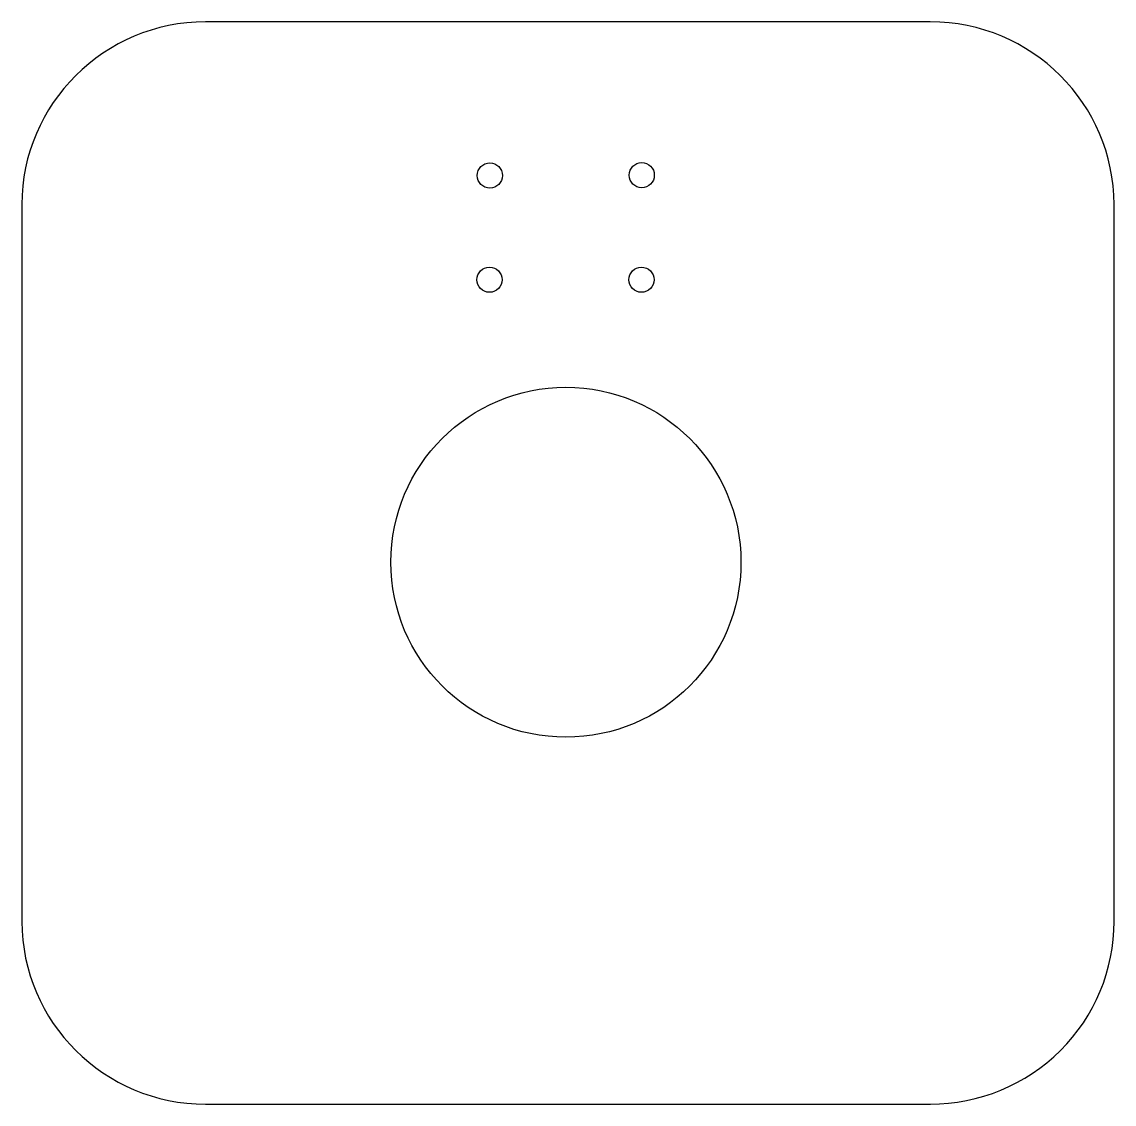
# Model space of a CAD drawing. Header units: millimetres. Extents: x 0 to 183, y 0 to 181.
import ezdxf

# ---------------------------------------------------------------- set-up
doc = ezdxf.new("R2010")
doc.units = ezdxf.units.MM
doc.header["$MEASUREMENT"] = 0
doc.layers.add('_0', color=7, linetype='Continuous', lineweight=0)

msp = doc.modelspace()

# ---------------------------------------------------------------- linework, layer by layer
at = {"layer": '_0', "color": 18, "lineweight": 25, "true_color": 0x000000}
for centre, radius in [((78.36, 155.42), 2.1), ((103.75, 155.48), 2.1), ((78.3, 138), 2.1), ((103.7, 138), 2.1), ((91.07, 90.75), 29.26)]:
    msp.add_circle(centre, radius, dxfattribs=at)
msp.add_open_spline([(30.83, 0.12), (13.91, 0.14), (0.14, 13.85), (0.13, 30.68), (0.13, 30.68), (0.12, 150.57), (0.12, 150.57), (0.14, 167.41), (13.91, 181.11), (30.84, 181.12), (30.84, 181.12), (151.98, 181.12), (151.98, 181.12), (168.92, 181.12), (182.7, 167.41), (182.7, 150.56), (182.7, 150.56), (182.71, 30.7), (182.71, 30.7), (182.71, 22.54), (179.52, 14.86), (173.72, 9.09), (167.92, 3.32), (160.2, 0.14), (152, 0.14), (152, 0.14), (30.83, 0.12), (30.83, 0.12), (30.83, 0.12), (30.83, 0.12), (30.83, 0.12), (30.83, 0.12), (30.83, 0.12), (30.83, 0.12)], degree=3, knots=[0, 0, 0, 0, 1, 1, 1, 2, 2, 2, 3, 3, 3, 4, 4, 4, 5, 5, 5, 6, 6, 6, 7, 7, 7, 8, 8, 8, 9, 9, 9, 10, 10, 10, 11, 11, 11, 11], dxfattribs=at)

doc.saveas('drawing.dxf')
